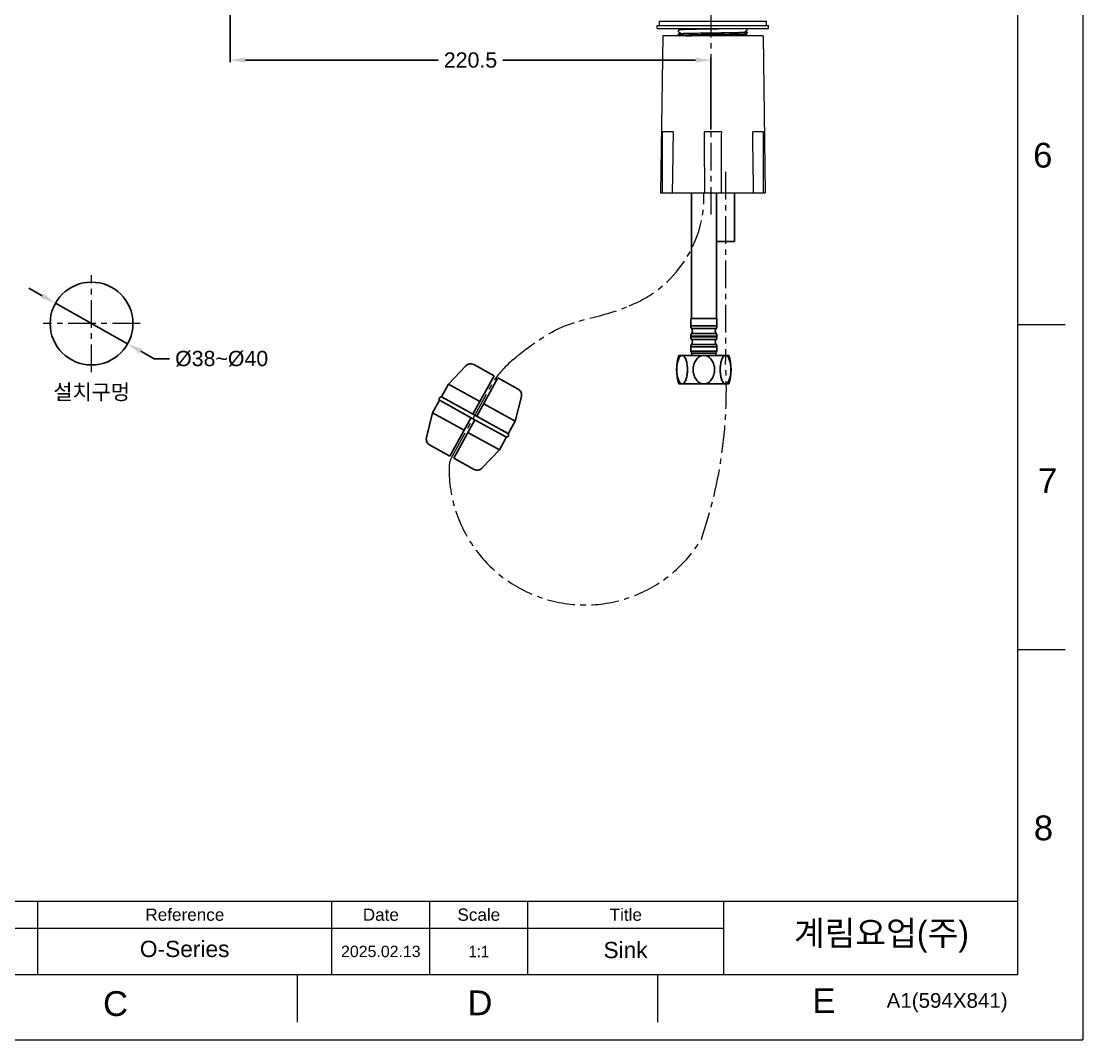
# Model space of a CAD drawing. Header units: millimetres. Extents: x 8739 to 9624, y 2517 to 3770.
# Drawn here: x 9137.5 to 9624.4, y 2516.9 to 2984.2 of the extents above; entities that cross this region are included whole.
import ezdxf

# ---------------------------------------------------------------- set-up
doc = ezdxf.new("R2010")
doc.units = ezdxf.units.MM
doc.linetypes.add('CENTERX2', pattern=[20.32, 12.7, -2.54, 2.54, -2.54])
for name, color, linetype, lineweight in [('CENTER', 1, 'CENTERX2', 15), ('DIM', 3, 'Continuous', 9), ('DIM_', 3, 'Continuous', 9), ('FORM', 7, 'Continuous', 13), ('TEXT', 2, 'Continuous', 13)]:
    doc.layers.add(name, color=color, linetype=linetype, lineweight=lineweight)
doc.layers.add('DWG', color=7, linetype='Continuous')
doc.styles.add('ARIAL', font='arial.ttf')
doc.styles.add('ROMANS', font='Gulim.ttf')
doc.styles.get("Standard").update_dxf_attribs({"font": 'arial.ttf'})
doc.dimstyles.new('사본(2) Standard', dxfattribs={"dimtxt": 3, "dimasz": 3, "dimexe": 1, "dimexo": 1, "dimgap": 0.8, "dimtad": 1, "dimtih": 1, "dimtoh": 1, "dimdec": 1, "dimdsep": 46, "dimtxsty": 'Standard', "dimcen": 0.09, "dimclrd": 3, "dimclre": 3, "dimclrt": 4, "dimadec": 0, "dimazin": 0, "dimtfac": 1, "dimtdec": 1, "dimtmove": 0, "dimatfit": 3, "dimfxl": 1.25, "dimtolj": 1, "dimtzin": 0, "dimarcsym": 1})

# ---------------------------------------------------------------- blocks, each defined once
blk = doc.blocks.new('*D52')
at = {"layer": 'Defpoints', "color": 0, "transparency": 16777216}
for p in [(9153.24, 2854.79), (9186.36, 2836.16)]:
    blk.add_point(p, dxfattribs=at)
at = {"layer": 'DIM', "color": 3, "linetype": 'ByBlock', "lineweight": -2, "transparency": 16777216}
for p, q in [((9147.14, 2858.22), (9141.04, 2861.65)), ((9153.24, 2854.79), (9186.36, 2836.16)), ((9198.57, 2829.3), (9192.47, 2832.73)), ((9205.57, 2829.3), (9198.57, 2829.3))]:
    blk.add_line(p, q, dxfattribs=at)
at = {"layer": 'DIM', "color": 3, "transparency": 16777216}
for points in [[(9147.71, 2859.23), (9146.57, 2857.2), (9153.24, 2854.79)], [(9193.04, 2833.75), (9191.89, 2831.71), (9186.36, 2836.16)]]:
    blk.add_solid(points, dxfattribs=at)
at = {"layer": 'DIM', "color": 4, "transparency": 16777216, "insert": (9229.48, 2829.3), "char_height": 7, "attachment_point": 5}
blk.add_mtext('\\A1;%%C38~%%C40', dxfattribs=at)
blk = doc.blocks.new('wt')
at = {"layer": 'DWG'}
for p, q in [((-2.9, 39.75), (-5.82, 28.5)), ((10.68, 42), (0, 42)), ((10.68, 21.9), (10.68, 42)), ((12.68, 21.9), (12.68, 42)), ((23.34, 42), (12.68, 42)), ((29.18, 28.5), (26.27, 39.75)), ((10.68, 28.5), (-5.82, 28.5)), ((-5.82, 22.2), (-5.82, 28.5)), ((29.18, 28.5), (12.68, 28.5)), ((29.18, 22.2), (29.18, 28.5)), ((-5.82, 13.5), (-5.82, 19.8)), ((-5.52, 21.9), (11.68, 21.9)), ((-5.52, 20.1), (11.68, 20.1)), ((10.68, 0), (10.68, 20.1)), ((28.88, 21.9), (11.68, 21.9)), ((28.88, 20.1), (11.68, 20.1)), ((12.68, 0), (12.68, 20.1)), ((28.18, 21.9), (25.68, 21.9)), ((28.18, 20.1), (25.68, 20.1)), ((29.18, 13.5), (29.18, 19.8)), ((-2.9, 2.25), (-5.82, 13.5)), ((10.68, 13.5), (-5.82, 13.5)), ((29.18, 13.5), (12.68, 13.5)), ((29.18, 13.5), (26.24, 2.24)), ((10.68, 0), (0, 0)), ((23.34, 0), (12.68, 0))]:
    blk.add_line(p, q, dxfattribs=at)
for centre, radius, start, end in [((0, 39), 3, 90, 165.4655), ((23.36, 39), 3, 14.5134, 90), ((-5.49, 21), 0.9, 90, 270), ((-5.52, 22.2), 0.3, 180, 270), ((-5.52, 19.8), 0.3, 90, 180), ((28.85, 21), 0.9, 270, 90), ((28.88, 22.2), 0.3, 270, 0), ((28.88, 19.8), 0.3, 0, 90), ((0, 3), 3, 194.5345, 270), ((23.34, 3), 3, 270, 345.3889)]:
    blk.add_arc(centre, radius, start, end, dxfattribs=at)
blk = doc.blocks.new('*D64')
at = {"layer": 'Defpoints', "color": 0, "transparency": 16777216}
for p in [(9233.36, 3184.68), (9453.88, 2966.32), (9453.88, 2933.46)]:
    blk.add_point(p, dxfattribs=at)
at = {"layer": 'DIM', "color": 3, "linetype": 'ByBlock', "lineweight": -2, "transparency": 16777216}
for p, q in [((9233.36, 3183.68), (9233.36, 2965.32)), ((9240.36, 2966.32), (9328.73, 2966.32)), ((9446.88, 2966.32), (9358.52, 2966.32)), ((9453.88, 2934.46), (9453.88, 2967.32))]:
    blk.add_line(p, q, dxfattribs=at)
at = {"layer": 'DIM', "color": 3, "transparency": 16777216}
for points in [[(9240.36, 2967.49), (9240.36, 2965.16), (9233.36, 2966.32)], [(9446.88, 2967.49), (9446.88, 2965.16), (9453.88, 2966.32)]]:
    blk.add_solid(points, dxfattribs=at)
at = {"layer": 'DIM', "color": 4, "transparency": 16777216, "insert": (9343.62, 2966.32), "char_height": 7, "attachment_point": 5}
blk.add_mtext('\\A1;220.5', dxfattribs=at)

msp = doc.modelspace()

# ---------------------------------------------------------------- linework, layer by layer
at = {"linetype": 'Continuous', "lineweight": 18, "extrusion": (0, 1, 0)}
for p, q in [((9429.31, 2982.26), (9480.31, 2982.26)), ((9429.31, 2980.76), (9429.31, 2982.26)), ((9429.31, 2980.76), (9480.31, 2980.76)), ((9430.31, 2982.26), (9430.31, 2984.16)), ((9430.31, 2984.16), (9479.31, 2984.16)), ((9439.06, 2984.16), (9439.06, 2984.34)), ((9439.06, 2979.31), (9439.06, 2979.84)), ((9470.55, 2980.59), (9470.56, 2980.59)), ((9470.55, 2980.05), (9470.56, 2980.06)), ((9470.56, 2980.06), (9470.56, 2980.59)), ((9479.31, 2982.26), (9479.31, 2984.16)), ((9480.31, 2980.76), (9480.31, 2982.26)), ((9431.81, 2977.46), (9430.81, 2905.46)), ((9477.81, 2977.46), (9431.81, 2977.46)), ((9439.06, 2979.3), (9439.06, 2979.31)), ((9439.06, 2977.81), (9439.06, 2978.34)), ((9439.06, 2977.8), (9439.06, 2977.81)), ((9460.01, 2978.36), (9449.6, 2978.36)), ((9470.55, 2979.09), (9470.56, 2979.09)), ((9470.55, 2977.59), (9470.56, 2977.59)), ((9470.56, 2978.56), (9470.56, 2979.09)), ((9470.56, 2977.46), (9470.56, 2977.59)), ((9477.81, 2977.46), (9478.81, 2905.46)), ((9431.54, 2933.46), (9431.54, 2905.46)), ((9436.56, 2933.46), (9431.54, 2933.46)), ((9458.67, 2933.46), (9450.95, 2933.46)), ((9478.08, 2933.46), (9473.05, 2933.46)), ((9478.08, 2905.46), (9478.08, 2933.46))]:
    msp.add_line(p, q, dxfattribs=at)
at = {"linetype": 'Continuous', "lineweight": 18}
msp.add_line((9430.81, 2905.46), (9478.81, 2905.46), dxfattribs=at)
for p, q in [((9444.94, 2847.81), (9444.94, 2905.46)), ((9456.44, 2847.81), (9456.44, 2905.46)), ((9464.68, 2883.16), (9464.68, 2905.46)), ((9456.44, 2883.16), (9464.68, 2883.16)), ((9444.64, 2847.81), (9456.64, 2847.81)), ((9444.64, 2847.81), (9444.64, 2844.38)), ((9456.64, 2844.38), (9444.64, 2844.38)), ((9456.39, 2847.81), (9444.89, 2847.81)), ((9456.64, 2847.81), (9456.64, 2844.38)), ((9456.64, 2839.75), (9444.64, 2839.75)), ((9444.64, 2839.75), (9444.64, 2839.38)), ((9456.64, 2839.38), (9444.64, 2839.38)), ((9445.01, 2843.21), (9456.26, 2843.21)), ((9456.26, 2840.92), (9445.01, 2840.92)), ((9456.64, 2839.75), (9456.64, 2839.38)), ((9456.64, 2834.75), (9444.64, 2834.75)), ((9444.64, 2834.75), (9444.64, 2832.81)), ((9445.01, 2838.21), (9456.26, 2838.21)), ((9456.26, 2835.92), (9445.01, 2835.92)), ((9456.64, 2834.75), (9456.64, 2832.81)), ((9439.14, 2830.81), (9462.14, 2830.81)), ((9456.64, 2832.81), (9444.64, 2832.81)), ((9456.14, 2831.81), (9445.14, 2831.81)), ((9445.14, 2831.81), (9445.14, 2830.81)), ((9456.14, 2831.81), (9456.14, 2830.81)), ((9439.14, 2817.81), (9462.14, 2817.81))]:
    msp.add_line(p, q)
msp.add_circle((9169.8, 2845.47), 19)
for centre, radius, start, end in [((9446.64, 2844.38), 2, 180, 215.6591), ((9454.64, 2844.38), 2, 324.3409, 0), ((9446.64, 2839.75), 2, 144.3409, 180), ((9446.64, 2839.38), 2, 180, 215.6591), ((9443.39, 2842.04), 2, 0, 35.6591), ((9443.39, 2842.09), 2, 324.3409, 358.8201), ((9457.89, 2842.04), 2, 144.3409, 180), ((9457.89, 2842.09), 2, 181.1799, 215.6591), ((9454.64, 2839.75), 2, 0, 35.6591), ((9454.64, 2839.38), 2, 324.3409, 0), ((9446.64, 2834.75), 2, 144.3409, 180), ((9443.39, 2837.04), 2, 0, 35.6591), ((9443.39, 2837.09), 2, 324.3409, 358.8201), ((9457.89, 2837.04), 2, 144.3409, 180), ((9457.89, 2837.09), 2, 181.1799, 215.6591), ((9454.64, 2834.75), 2, 0, 35.6591), ((9459.76, 2824.31), 21.62, 162.5077, 197.4923), ((9445.64, 2832.81), 1, 180, 247.5), ((9455.64, 2832.81), 1, 292.5, 0), ((9441.51, 2824.31), 21.62, 342.5077, 17.4923)]:
    msp.add_arc(centre, radius, start, end)
for points, degree in [([(9439.06, 2980.8), (9439.47, 2980.56), (9439.89, 2980.32)], 2), ([(9439.9, 2980.33), (9439.48, 2980.08), (9439.06, 2979.84)], 2), ([(9469.71, 2979.56), (9470.13, 2979.81), (9470.56, 2980.05)], 2), ([(9470.56, 2980.59), (9470.41, 2980.67), (9470.26, 2980.76)], 2), ([(9439.9, 2978.83), (9439.48, 2978.58), (9439.05, 2978.34)], 2), ([(9439.06, 2979.3), (9439.47, 2979.06), (9439.89, 2978.82)], 2), ([(9439.06, 2977.8), (9439.35, 2977.63), (9439.65, 2977.46)], 2), ([(9469.71, 2978.06), (9470.13, 2978.31), (9470.56, 2978.55)], 2), ([(9470.56, 2979.09), (9470.14, 2979.33), (9469.72, 2979.57)], 2), ([(9470.56, 2977.59), (9470.14, 2977.83), (9469.72, 2978.07)], 2), ([(9436.56, 2933.46), (9436.52, 2930.12), (9436.42, 2923.6), (9436.28, 2914.29), (9436.18, 2908.36), (9436.14, 2905.46)], 3), ([(9451.08, 2905.46), (9451.07, 2908.36), (9451.03, 2914.29), (9450.99, 2923.59), (9450.96, 2930.12), (9450.95, 2933.46)], 3), ([(9458.67, 2933.46), (9458.65, 2930.12), (9458.63, 2923.6), (9458.58, 2914.29), (9458.55, 2908.36), (9458.53, 2905.46)], 3), ([(9473.48, 2905.46), (9473.43, 2908.36), (9473.34, 2914.29), (9473.2, 2923.59), (9473.1, 2930.12), (9473.05, 2933.46)], 3)]:
    msp.add_open_spline(points, degree=degree, dxfattribs=at)
for points, knots in [([(9439.9, 2980.33), (9439.93, 2980.34), (9440.31, 2980.39), (9442.46, 2980.47), (9447.08, 2980.57), (9452.89, 2980.67), (9456.94, 2980.73), (9458.81, 2980.76)], [0, 0, 0, 0, 0.109743, 0.334414, 0.559085, 0.783755, 1, 1, 1, 1]), ([(9470.56, 2979.09), (9470.56, 2979.08), (9470.53, 2979.07), (9470.45, 2979.06), (9470.42, 2979.05), (9470.36, 2979.05), (9470.34, 2979.05), (9470.3, 2979.04), (9470.28, 2979.04), (9470.15, 2979.03), (9470.02, 2979.02), (9469.72, 2979.01), (9469.55, 2979), (9469.25, 2978.99), (9469.15, 2978.98), (9468.98, 2978.98), (9468.92, 2978.98), (9468.81, 2978.97), (9468.75, 2978.97), (9468.44, 2978.96), (9468.17, 2978.95), (9467.6, 2978.94), (9467.3, 2978.93), (9466.65, 2978.91), (9466.3, 2978.91), (9465.88, 2978.9), (9465.84, 2978.9), (9465.75, 2978.89), (9465.6, 2978.89), (9465.27, 2978.88), (9464.98, 2978.88), (9464.38, 2978.87), (9463.97, 2978.86), (9463.12, 2978.84), (9462.68, 2978.84), (9462.11, 2978.83), (9461.99, 2978.82), (9461.76, 2978.82), (9461.64, 2978.82), (9461.29, 2978.81), (9461.05, 2978.81), (9460.34, 2978.8), (9459.85, 2978.79), (9458.87, 2978.77), (9458.37, 2978.77), (9457.62, 2978.75), (9457.36, 2978.75), (9456.98, 2978.74), (9456.79, 2978.74), (9456.6, 2978.74), (9456.47, 2978.74), (9456.4, 2978.74), (9455.82, 2978.73), (9455.3, 2978.72), (9454.28, 2978.7), (9453.77, 2978.69), (9452.74, 2978.68), (9452.24, 2978.67), (9451.6, 2978.66), (9451.47, 2978.66), (9451.22, 2978.66), (9451.09, 2978.65), (9450.72, 2978.65), (9450.47, 2978.64), (9449.73, 2978.63), (9449.25, 2978.63), (9448.3, 2978.61), (9447.83, 2978.6), (9447.15, 2978.59), (9446.93, 2978.59), (9446.6, 2978.58), (9446.49, 2978.58), (9446.32, 2978.57), (9446.27, 2978.57), (9446.16, 2978.57), (9445.67, 2978.56), (9445.2, 2978.55), (9444.41, 2978.54), (9444.03, 2978.53), (9443.31, 2978.52), (9442.96, 2978.51), (9442.55, 2978.5), (9442.47, 2978.5), (9442.31, 2978.49), (9442.07, 2978.49), (9441.85, 2978.48), (9441.42, 2978.47), (9440.89, 2978.45), (9440.45, 2978.44), (9440.16, 2978.43), (9440.07, 2978.42), (9439.96, 2978.42), (9439.93, 2978.42), (9439.89, 2978.41), (9439.87, 2978.41), (9439.81, 2978.41), (9439.77, 2978.41), (9439.58, 2978.4), (9439.46, 2978.39), (9439.26, 2978.37), (9439.18, 2978.37), (9439.08, 2978.35), (9439.06, 2978.34), (9439.06, 2978.34)], [0, 0, 0, 0, 0.03125, 0.03125, 0.046875, 0.046875, 0.054687, 0.054687, 0.0625, 0.0625, 0.09375, 0.09375, 0.125, 0.125, 0.140625, 0.140625, 0.148437, 0.148437, 0.15625, 0.15625, 0.1875, 0.1875, 0.21875, 0.21875, 0.25, 0.25, 0.253906, 0.253906, 0.257812, 0.265625, 0.28125, 0.28125, 0.3125, 0.3125, 0.34375, 0.34375, 0.351562, 0.351562, 0.359375, 0.359375, 0.375, 0.375, 0.40625, 0.40625, 0.4375, 0.4375, 0.453125, 0.453125, 0.460937, 0.464844, 0.464844, 0.46875, 0.46875, 0.5, 0.5, 0.53125, 0.53125, 0.5625, 0.5625, 0.570312, 0.570312, 0.578125, 0.578125, 0.59375, 0.59375, 0.625, 0.625, 0.65625, 0.65625, 0.671875, 0.671875, 0.679687, 0.679687, 0.683594, 0.683594, 0.6875, 0.71875, 0.71875, 0.75, 0.75, 0.78125, 0.78125, 0.789062, 0.789062, 0.796875, 0.8125, 0.8125, 0.84375, 0.875, 0.875, 0.890625, 0.890625, 0.894531, 0.894531, 0.898437, 0.898437, 0.90625, 0.90625, 0.9375, 0.9375, 0.96875, 0.96875, 1, 1, 1, 1]), ([(9439.06, 2977.81), (9439.06, 2977.81), (9439.08, 2977.82), (9439.16, 2977.83), (9439.19, 2977.84), (9439.25, 2977.84), (9439.27, 2977.84), (9439.31, 2977.85), (9439.34, 2977.85), (9439.46, 2977.86), (9439.72, 2977.88), (9440.06, 2977.89), (9440.36, 2977.9), (9440.47, 2977.91), (9440.63, 2977.91), (9440.69, 2977.92), (9440.81, 2977.92), (9440.87, 2977.92), (9441.17, 2977.93), (9441.44, 2977.94), (9442.01, 2977.95), (9442.32, 2977.96), (9442.97, 2977.98), (9443.31, 2977.99), (9443.73, 2977.99), (9443.78, 2978), (9443.87, 2978), (9444.01, 2978), (9444.34, 2978.01), (9444.63, 2978.01), (9445.23, 2978.02), (9445.64, 2978.03), (9446.5, 2978.05), (9446.94, 2978.06), (9447.51, 2978.07), (9447.62, 2978.07), (9447.85, 2978.07), (9447.97, 2978.07), (9448.32, 2978.08), (9448.56, 2978.08), (9449.27, 2978.1), (9449.76, 2978.1), (9450.74, 2978.12), (9451.24, 2978.13), (9451.99, 2978.14), (9452.25, 2978.14), (9452.63, 2978.15), (9452.82, 2978.15), (9453.02, 2978.15), (9453.15, 2978.16), (9453.21, 2978.16), (9453.79, 2978.17), (9454.31, 2978.17), (9455.34, 2978.19), (9455.85, 2978.2), (9456.87, 2978.21), (9457.38, 2978.22), (9458.01, 2978.23), (9458.14, 2978.23), (9458.39, 2978.23), (9458.52, 2978.24), (9458.9, 2978.24), (9459.14, 2978.25), (9459.88, 2978.26), (9460.85, 2978.27), (9461.78, 2978.29), (9462.46, 2978.3), (9462.68, 2978.31), (9463.02, 2978.31), (9463.13, 2978.31), (9463.29, 2978.32), (9463.35, 2978.32), (9463.46, 2978.32), (9463.51, 2978.32), (9463.99, 2978.33), (9464.41, 2978.34), (9465.2, 2978.35), (9465.58, 2978.36), (9466.31, 2978.38), (9466.65, 2978.38), (9467.06, 2978.39), (9467.14, 2978.4), (9467.3, 2978.4), (9467.54, 2978.41), (9467.76, 2978.41), (9468.19, 2978.42), (9468.46, 2978.43), (9468.94, 2978.45), (9469.16, 2978.45), (9469.45, 2978.47), (9469.55, 2978.47), (9469.66, 2978.47), (9469.68, 2978.48), (9469.72, 2978.48), (9469.74, 2978.48), (9469.8, 2978.48), (9469.84, 2978.48), (9470.03, 2978.49), (9470.15, 2978.5), (9470.35, 2978.52), (9470.43, 2978.52), (9470.52, 2978.54), (9470.54, 2978.54), (9470.55, 2978.55)], [0, 0, 0, 0, 0.031517, 0.031517, 0.047276, 0.047276, 0.055155, 0.055155, 0.063035, 0.063035, 0.094552, 0.12607, 0.12607, 0.141828, 0.141828, 0.149708, 0.149708, 0.157587, 0.157587, 0.189104, 0.189104, 0.220622, 0.220622, 0.252139, 0.252139, 0.256079, 0.256079, 0.260019, 0.267898, 0.283657, 0.283657, 0.315174, 0.315174, 0.346691, 0.346691, 0.354571, 0.354571, 0.36245, 0.36245, 0.378209, 0.378209, 0.409726, 0.409726, 0.441244, 0.441244, 0.457002, 0.457002, 0.464882, 0.468821, 0.468821, 0.472761, 0.472761, 0.504278, 0.504278, 0.535796, 0.535796, 0.567313, 0.567313, 0.575193, 0.575193, 0.583072, 0.583072, 0.598831, 0.598831, 0.630348, 0.661865, 0.661865, 0.677624, 0.677624, 0.685503, 0.685503, 0.689443, 0.689443, 0.693383, 0.693383, 0.7249, 0.7249, 0.756418, 0.756418, 0.787935, 0.787935, 0.795814, 0.795814, 0.803694, 0.819452, 0.819452, 0.85097, 0.85097, 0.882487, 0.882487, 0.898246, 0.898246, 0.902186, 0.902186, 0.906125, 0.906125, 0.914005, 0.914005, 0.945522, 0.945522, 0.977039, 0.977039, 1, 1, 1, 1]), ([(9442.39, 2977.46), (9443.42, 2977.49), (9446.19, 2977.55), (9451.75, 2977.65), (9457.96, 2977.75), (9463.65, 2977.84), (9467.9, 2977.94), (9469.48, 2978.01), (9469.7, 2978.06), (9469.71, 2978.06)], [0, 0, 0, 0, 0.148552, 0.309993, 0.471434, 0.632874, 0.794315, 0.955756, 1, 1, 1, 1]), ([(9470.56, 2977.59), (9470.56, 2977.58), (9470.53, 2977.57), (9470.45, 2977.56), (9470.42, 2977.55), (9470.36, 2977.55), (9470.34, 2977.55), (9470.3, 2977.54), (9470.28, 2977.54), (9470.15, 2977.53), (9469.9, 2977.51), (9469.55, 2977.5), (9469.25, 2977.49), (9469.15, 2977.48), (9468.98, 2977.48), (9468.92, 2977.48), (9468.81, 2977.47), (9468.75, 2977.47), (9468.6, 2977.47), (9468.52, 2977.46), (9468.44, 2977.46)], [0, 0, 0, 0, 0.18767, 0.18767, 0.281505, 0.281505, 0.328423, 0.328423, 0.37534, 0.37534, 0.56301, 0.75068, 0.75068, 0.844515, 0.844515, 0.891433, 0.891433, 0.93835, 0.93835, 1, 1, 1, 1])]:
    msp.add_open_spline(points, degree=3, knots=knots, dxfattribs=at)
for points, knots in [([(9440.68, 2830.81), (9440.49, 2830.81), (9440.18, 2830.71), (9439.85, 2830.44), (9439.51, 2830.05), (9439.15, 2829.43), (9438.81, 2828.56), (9438.55, 2827.58), (9438.3, 2826.16), (9438.18, 2824.31), (9438.3, 2822.47), (9438.55, 2821.05), (9438.81, 2820.07), (9439.15, 2819.2), (9439.51, 2818.58), (9439.85, 2818.19), (9440.18, 2817.92), (9440.49, 2817.81), (9440.68, 2817.81)], [0, 0, 0, 0, 0.039284, 0.061823, 0.086743, 0.143292, 0.207244, 0.276469, 0.349215, 0.499995, 0.650778, 0.723526, 0.792754, 0.856708, 0.913258, 0.938178, 0.960717, 1, 1, 1, 1]), ([(9440.68, 2817.81), (9440.87, 2817.81), (9441.18, 2817.92), (9441.51, 2818.19), (9441.85, 2818.58), (9442.21, 2819.2), (9442.55, 2820.07), (9442.81, 2821.05), (9443.06, 2822.47), (9443.18, 2824.31), (9443.06, 2826.16), (9442.81, 2827.58), (9442.55, 2828.56), (9442.21, 2829.43), (9441.85, 2830.05), (9441.51, 2830.44), (9441.18, 2830.71), (9440.87, 2830.81), (9440.68, 2830.81)], [0, 0, 0, 0, 0.039283, 0.061822, 0.086743, 0.143292, 0.207246, 0.276472, 0.349218, 0.500001, 0.650783, 0.723529, 0.792755, 0.856708, 0.913257, 0.938177, 0.960717, 1, 1, 1, 1]), ([(9450.64, 2817.81), (9450.27, 2817.81), (9449.51, 2817.93), (9448.49, 2818.43), (9447.63, 2819.15), (9446.69, 2820.33), (9445.94, 2822.07), (9445.64, 2824.31), (9445.94, 2826.56), (9446.69, 2828.3), (9447.63, 2829.48), (9448.49, 2830.2), (9449.51, 2830.7), (9450.27, 2830.81), (9450.64, 2830.81)], [0, 0, 0, 0, 0.062528, 0.125101, 0.187675, 0.250269, 0.375087, 0.499999, 0.624921, 0.749743, 0.812325, 0.874888, 0.937456, 1, 1, 1, 1]), ([(9450.64, 2830.81), (9451.01, 2830.81), (9451.76, 2830.7), (9452.79, 2830.2), (9453.65, 2829.48), (9454.58, 2828.3), (9455.34, 2826.56), (9455.64, 2824.32), (9455.34, 2822.07), (9454.58, 2820.33), (9453.65, 2819.15), (9452.79, 2818.43), (9451.76, 2817.93), (9451.01, 2817.81), (9450.64, 2817.81)], [0, 0, 0, 0, 0.062512, 0.125059, 0.187631, 0.250215, 0.375037, 0.499957, 0.624891, 0.749733, 0.812322, 0.874899, 0.937465, 1, 1, 1, 1]), ([(9460.6, 2830.81), (9460.41, 2830.81), (9460.1, 2830.71), (9459.77, 2830.44), (9459.43, 2830.05), (9459.07, 2829.43), (9458.73, 2828.56), (9458.47, 2827.58), (9458.22, 2826.16), (9458.1, 2824.31), (9458.22, 2822.47), (9458.47, 2821.05), (9458.73, 2820.07), (9459.07, 2819.2), (9459.43, 2818.58), (9459.77, 2818.19), (9460.1, 2817.92), (9460.41, 2817.81), (9460.6, 2817.81)], [0, 0, 0, 0, 0.039284, 0.061823, 0.086744, 0.143293, 0.207245, 0.27647, 0.349216, 0.499998, 0.650782, 0.723527, 0.792752, 0.856705, 0.913254, 0.938176, 0.960715, 1, 1, 1, 1]), ([(9460.6, 2817.81), (9460.79, 2817.81), (9461.1, 2817.92), (9461.43, 2818.19), (9461.77, 2818.58), (9462.13, 2819.2), (9462.47, 2820.07), (9462.73, 2821.05), (9462.98, 2822.47), (9463.1, 2824.31), (9462.98, 2826.16), (9462.73, 2827.58), (9462.47, 2828.56), (9462.13, 2829.43), (9461.77, 2830.05), (9461.43, 2830.44), (9461.1, 2830.71), (9460.79, 2830.81), (9460.6, 2830.81)], [0, 0, 0, 0, 0.039284, 0.061823, 0.086743, 0.143293, 0.207247, 0.276474, 0.34922, 0.500004, 0.650783, 0.723528, 0.792753, 0.856705, 0.913255, 0.938176, 0.960716, 1, 1, 1, 1])]:
    msp.add_open_spline(points, degree=3, knots=knots)
at = {"layer": 'CENTER'}
for p, q in [((9460.56, 2915.05), (9460.56, 2828.23)), ((9453.88, 2905.46), (9453.88, 2895.46)), ((9169.8, 2823.22), (9169.8, 2867.73)), ((9192.06, 2845.47), (9147.55, 2845.47)), ((9335.03, 2784.16), (9354.44, 2819.44))]:
    msp.add_line(p, q, dxfattribs=at)
for centre, radius, start, end in [((9396.78, 2903.86), 53.93, 291.3618, 1.7022), ((9395.27, 2790.58), 50, 130.0923, 144.7379), ((9250.64, 2815.02), 210.33, 341.0241, 3.6011), ((9343.79, 2779.34), 10, 151.1735, 179.2992), ((9396.11, 2778.7), 62.32, 179.2992, 329.0301)]:
    msp.add_arc(centre, radius, start, end, dxfattribs=at)
for points, knots in [([(9180.68, 2988.06), (9197.42, 3050.53), (9214.16, 3113.01), (9230.9, 3175.48), (9234.29, 3188.14), (9237.81, 3201.26), (9241.32, 3214.38), (9248.89, 3242.33), (9256.46, 3270.27), (9264.03, 3298.22), (9264.27, 3299.04), (9264.53, 3299.88), (9265.12, 3301.6), (9265.43, 3302.43), (9266.37, 3304.87), (9267.04, 3306.4), (9267.91, 3308.27), (9268.11, 3308.69), (9268.5, 3309.51), (9268.7, 3309.92), (9269.32, 3311.16), (9269.74, 3311.99), (9270.72, 3313.86), (9271.3, 3314.9), (9272.68, 3317.31), (9273.5, 3318.65), (9275.19, 3321.28), (9276.07, 3322.57), (9278.29, 3325.66), (9279.66, 3327.45), (9282.52, 3330.92), (9284.01, 3332.61), (9288.05, 3336.87), (9290.69, 3339.36), (9296.23, 3344.04), (9299.13, 3346.22), (9306.19, 3350.95), (9310.44, 3353.35), (9320.79, 3358.22), (9326.99, 3360.4), (9337.64, 3362.99), (9342, 3363.74), (9350.78, 3364.65), (9355.2, 3364.8), (9364.02, 3364.51), (9368.42, 3364.06), (9377.12, 3362.58), (9381.42, 3361.54), (9389.84, 3358.9), (9393.95, 3357.29), (9403.06, 3353), (9407.95, 3350.15), (9415.37, 3344.92), (9418.08, 3342.8), (9423.26, 3338.26), (9425.72, 3335.86), (9431.18, 3329.95), (9434.06, 3326.35), (9439.09, 3319.06), (9441.28, 3315.4), (9444.77, 3308.57), (9446.16, 3305.44), (9448.62, 3299.05), (9449.67, 3295.8), (9451.44, 3289.2), (9452.15, 3285.85), (9453, 3280.39), (9453.26, 3278.33), (9453.57, 3274.94), (9453.67, 3273.61), (9453.81, 3271.02), (9453.86, 3269.75), (9453.91, 3267.28), (9453.92, 3266.07), (9453.92, 3263.62), (9453.91, 3262.39), (9453.9, 3260.37), (9453.89, 3259.56), (9453.88, 3258.03), (9453.87, 3257.3), (9453.87, 3255.82), (9453.87, 3255.08), (9453.87, 3252.84), (9453.87, 3251.34), (9453.88, 3248.09), (9453.88, 3246.34), (9453.89, 3242.85), (9453.88, 3241.12), (9453.88, 3237.05), (9453.88, 3234.73), (9453.88, 3230.08), (9453.88, 3227.75), (9453.88, 3223.09), (9453.88, 3220.76), (9453.88, 3213.25), (9453.88, 3208.07), (9453.88, 3191.02), (9453.88, 3179.14), (9453.88, 3152.03), (9453.88, 3136.79), (9453.88, 2905.46)], [0.193143, 0.193143, 0.193143, 0.193143, 1, 1, 1, 2, 2, 2, 3, 3, 3, 3.005384, 3.005384, 3.010769, 3.010769, 3.021538, 3.021538, 3.024697, 3.024697, 3.027857, 3.027857, 3.034175, 3.034175, 3.042184, 3.042184, 3.052614, 3.052614, 3.063045, 3.063045, 3.078186, 3.078186, 3.093328, 3.093328, 3.117658, 3.117658, 3.141988, 3.141988, 3.174734, 3.174734, 3.218704, 3.218704, 3.248326, 3.248326, 3.277948, 3.277948, 3.307571, 3.307571, 3.337193, 3.337193, 3.366815, 3.366815, 3.404701, 3.404701, 3.427784, 3.427784, 3.450866, 3.450866, 3.481786, 3.481786, 3.510295, 3.510295, 3.533247, 3.533247, 3.556199, 3.556199, 3.57915, 3.57915, 3.593125, 3.593125, 3.602189, 3.602189, 3.610876, 3.610876, 3.619564, 3.619564, 3.628875, 3.628875, 3.635262, 3.635262, 3.641201, 3.641201, 3.647141, 3.647141, 3.65902, 3.65902, 3.672611, 3.672611, 3.686203, 3.686203, 3.704466, 3.704466, 3.722729, 3.722729, 3.740992, 3.740992, 3.781617, 3.781617, 3.874774, 3.874774, 3.994255, 3.994255, 3.994255, 3.994255]), ([(9363.07, 2828.83), (9370.69, 2835.24), (9386.5, 2847.05), (9406.4, 2849.12), (9416.42, 2853.63)], [8.629872, 8.629872, 8.629872, 8.629872, 37.797333, 67.346254, 67.346254, 67.346254, 67.346254])]:
    msp.add_open_spline(points, degree=3, knots=knots, dxfattribs=at)
at = {"layer": 'FORM', "color": 7, "linetype": 'Continuous'}
for p, q in [((9624.45, 3769.63), (9624.45, 2516.9)), ((9594.62, 2546.72), (9594.62, 3739.8)), ((9594.62, 2844.99), (9616.3, 2844.99)), ((9594.62, 2695.86), (9616.3, 2695.86)), ((9264.14, 2546.72), (9264.14, 2525.04)), ((9429.38, 2546.72), (9429.38, 2525.04)), ((8738.58, 2516.9), (9624.45, 2516.9))]:
    msp.add_line(p, q, dxfattribs=at)
at = {"layer": 'FORM'}
for p, q in [((8986.76, 2580.43), (9594.62, 2580.43)), ((9145.18, 2546.72), (9145.18, 2580.43)), ((9280.01, 2546.72), (9280.01, 2580.43)), ((9280.01, 2546.72), (9280.01, 2580.43)), ((9280.01, 2546.72), (9280.01, 2580.43)), ((9324.96, 2546.72), (9324.96, 2580.43)), ((9369.9, 2546.72), (9369.9, 2580.43)), ((9459.79, 2546.72), (9459.79, 2580.43)), ((8933.95, 2568.07), (9459.79, 2568.07))]:
    msp.add_line(p, q, dxfattribs=at)
at = {"layer": 'FORM', "linetype": 'Continuous'}
msp.add_line((9594.62, 2546.72), (8768.41, 2546.72), dxfattribs=at)

# ---------------------------------------------------------------- block references
at = {"color": 250, "rotation": 331.1735468669742}
msp.add_blockref('wt', (9324.82, 2789.84), dxfattribs=at)

# ---------------------------------------------------------------- texts
at = {"layer": 'DIM_', "color": 4, "insert": (9148.04, 2817.54), "char_height": 7, "attachment_point": 1}
msp.add_mtext_dynamic_manual_height_columns('\\pi4.24639;{\\fGulim|b0|i0|c129|p50;설치구멍}', width=44.0986, gutter_width=13.57, heights=[0], dxfattribs=at)
at = {"layer": 'FORM', "char_height": 11.37, "attachment_point": 5}
for s, width, insert in [('6', 74.5677, (9606.11, 2922.63)), ('7', 74.5677, (9608.34, 2773.38)), ('8', 74.5677, (9606.43, 2614.02)), ('C', 14.9135, (9180.8, 2533.42)), ('D', 14.9135, (9347.95, 2533.84)), ('E', 14.9135, (9505.73, 2534.79))]:
    msp.add_mtext_dynamic_manual_height_columns(s, width=width, gutter_width=18.64, heights=[0], dxfattribs=dict(at, insert=insert))
at = {"layer": 'TEXT', "style": 'ARIAL'}
msp.add_text('A1(594X841)', height=6.7415, dxfattribs=at).set_placement((9534.49, 2531.57))
at = {"layer": 'TEXT', "char_height": 5.618, "attachment_point": 5}
for s, width, insert in [('Reference', 134.8305, (9212.6, 2574.25)), ('Date', 44.9435, (9302.49, 2574.25)), ('Scale', 44.9435, (9347.43, 2574.25)), ('Title', 89.887, (9414.85, 2574.25))]:
    msp.add_mtext_dynamic_manual_height_columns(s, width=width, gutter_width=28.09, heights=[0], dxfattribs=dict(at, insert=insert))
at = {"layer": 'TEXT', "linetype": 'CENTERX2', "insert": (9532.1, 2564.12), "char_height": 11.2359, "attachment_point": 5, "style": 'ROMANS'}
msp.add_mtext_dynamic_manual_height_columns('{\\fHYGothic-Medium|b0|i0|c129|p18;계림요업(주)}', width=134.8305, gutter_width=28.09, heights=[0], dxfattribs=at)
at = {"layer": 'TEXT', "attachment_point": 5}
for s, width, insert, char_height, style in [('O-Series', 52.8086, (9212.51, 2558.52), 7.457, 'ARIAL'), ('Sink', 71.4911, (9414.74, 2558.02), 7.457, 'ARIAL'), ('1:1', 44.9435, (9347.43, 2557.4), 5.22, 'ROMANS')]:
    msp.add_mtext_dynamic_manual_height_columns(s, width=width, gutter_width=28.09, heights=[0], dxfattribs=dict(at, insert=insert, char_height=char_height, style=style))
at = {"layer": 'TEXT', "insert": (9302.49, 2557.4), "char_height": 5.22, "attachment_point": 5, "line_spacing_factor": 0.7, "style": 'ARIAL'}
msp.add_mtext_dynamic_manual_height_columns('2025.02.13', width=44.9435, gutter_width=28.09, heights=[0], dxfattribs=at)

# ---------------------------------------------------------------- dimensions: what is measured, and where the dimension line sits
at = {"layer": 'DIM'}
dim = msp.add_linear_dim(base=(9453.88, 2966.32), p1=(9233.36, 3184.68), p2=(9453.88, 2933.46), dimstyle='사본(2) Standard', override={"dimtxt": 7, "dimasz": 7, "dimgap": 3, "dimtad": 0}, dxfattribs=at)
dim.commit()
dim.dimension.update_dxf_attribs({"geometry": '*D64', "text_midpoint": (9343.62, 2966.32)})
dim = msp.add_diameter_dim_2p(p1=(9153.24, 2854.79), p2=(9186.36, 2836.16), text='%%C38~%%C40', dimstyle='사본(2) Standard', override={"dimtxt": 7, "dimasz": 7, "dimgap": 3, "dimtad": 0}, dxfattribs=at)
dim.commit()
dim.dimension.update_dxf_attribs({"geometry": '*D52', "text_midpoint": (9229.48, 2829.3)})

doc.saveas('drawing.dxf')
